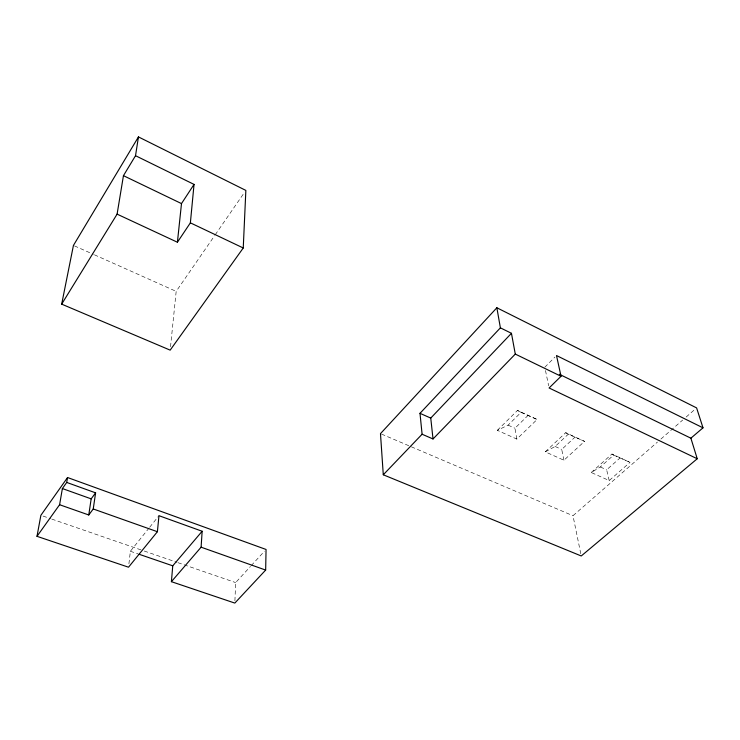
<?xml version="1.0" encoding="UTF-8"?>
<svg xmlns="http://www.w3.org/2000/svg" width="740" height="740" viewBox="0 0 740 740"><rect width="100%" height="100%" fill="white"/><g stroke="black" fill="none" stroke-linecap="round" stroke-linejoin="round"><path stroke-width="0.56" stroke-dasharray="3.7 2.78" d="M234.913 600.806L235.644 582.593L250.462 566.461M170.524 346.755L176.176 291.366L214.6 235.699M128.917 563.788L130.37 551.263L148.962 528.138M215.248 234.756L243.895 193.242M149.674 527.25L158.971 515.688M251.239 565.61L264.495 551.171M544.807 367.216L554.935 357.087M497.345 430.329L517.491 410.432L537.092 419.478L516.816 439.079L497.345 430.329L508.093 425.139L521.062 412.384L537.092 419.478M516.816 439.079L514.938 428.238L527.935 415.547M545.26 451.844L565.702 432.687L584.508 441.364L563.945 460.243L545.26 451.844L555.148 446.47L568.302 434.177L584.508 441.364M563.945 460.243L561.716 449.448L574.897 437.22M591.251 472.499L611.962 454.036L630.008 462.361L609.196 480.556L591.251 472.499L600.334 466.959L613.654 455.1L630.008 462.361M609.196 480.556L606.643 469.817L619.99 458.023M580.78 553.733L572.991 515.725L657.435 442.076M660.913 439.042L682.678 420.061M686.165 417.018L695.739 408.665M130.37 551.263L137.982 553.871M43.05 516.067L50.672 518.703M51.754 519.073L143.153 550.643M144.245 551.023L176.888 562.298M177.97 562.678L235.644 582.593M381.535 434.093L572.991 515.725M74.49 245.893L93.36 254.329M94.406 254.8L176.176 291.366M508.093 425.139L514.938 428.238M555.148 446.47L561.716 449.448M600.334 466.959L606.643 469.817M517.491 410.432L521.062 412.384M565.702 432.687L568.302 434.177M611.962 454.036L613.654 455.1M545.482 370.49L548.645 385.799"/><path stroke-width="1.11" d="M265.66 570.068L266.058 549.469L67.553 477.531L40.876 515.317L37 536.324L128.519 567.21L157.398 531.709L158.971 515.688L202.149 531.255L201.104 547.193L171.403 581.677L234.821 603.082L265.66 570.068L201.104 547.193M243.247 247.983L245.856 190.411L138.454 136.919L73.436 245.421L61.679 304.14L170.172 350.14L243.247 247.983L190.374 222.842L194.037 184.408L135.522 155.696L138.454 136.919M171.403 581.677L172.753 565.823L202.149 531.255M135.522 155.696L123.451 175.667L117.096 214.138L177.415 242.23L181.494 203.593L194.037 184.408M59.598 504.726L88.763 514.975L93.24 508.972L95.608 492.849L66.72 482.434L62.382 488.557L59.598 504.726L37 536.324M88.763 514.975L91.168 498.862L95.608 492.849M66.72 482.434L67.553 477.531M61.679 304.14L117.096 214.138M177.415 242.23L190.374 222.842M690.883 438.191L703 427.831L696.608 407.907L496.855 307.766L380.48 433.64L383.283 474.784L581.242 555.971L697.237 458.754L690.883 438.191L559.311 374.264M383.283 474.784L422.096 434.232L419.996 413.327L500.388 327.839L496.855 307.766M422.096 434.232L433.02 438.968L430.754 418.082L511.451 333.305L500.388 327.839M433.02 438.968L515.29 354.081L511.451 333.305M703 427.831L556.499 355.533L561.031 376.281L549.099 387.982L697.237 458.754M139.065 554.251L172.753 565.823M93.24 508.972L157.398 531.709M62.382 488.557L91.168 498.862M419.996 413.327L430.754 418.082M123.451 175.667L181.494 203.593M515.29 354.081L561.031 376.281"/></g></svg>
